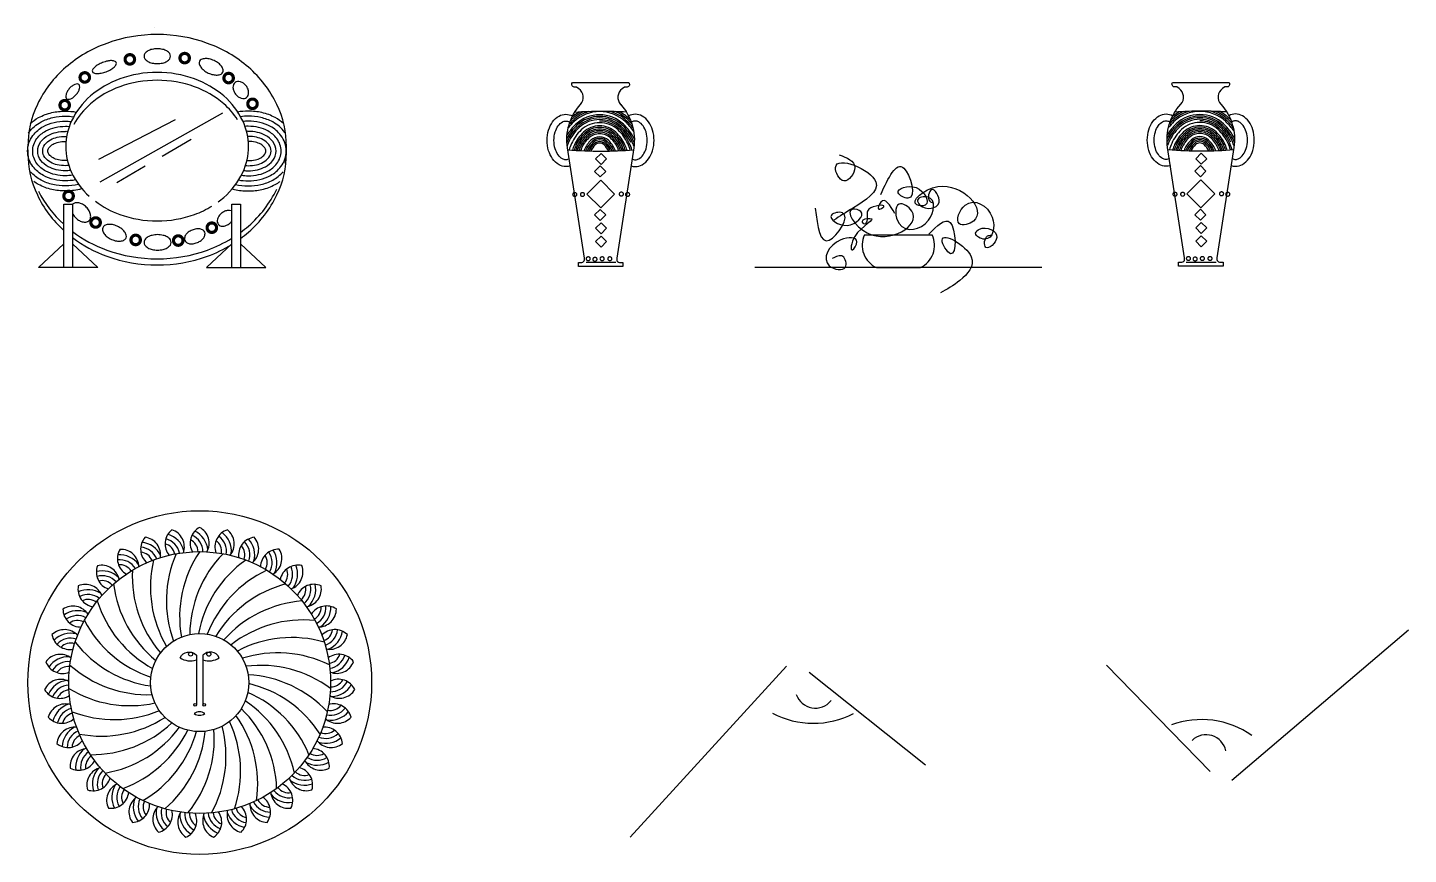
# Model space of a CAD drawing. Extents: x -42728 to 99010, y -18674 to 47645.
# Drawn here: x 57807 to 58900, y 4662 to 5317 of the extents above; entities that cross this region are included whole.
import ezdxf

# ---------------------------------------------------------------- set-up
doc = ezdxf.new("R2010")
doc.units = 0
doc.header["$LTSCALE"] = 100
doc.header["$MEASUREMENT"] = 0
doc.layers.get('0').update_dxf_attribs({"linetype": 'CONTINUOUS'})
doc.layers.get('DEFPOINTS').update_dxf_attribs({"linetype": 'CONTINUOUS'})
for name, color, linetype in [('00-ELE', 2, 'CONTINUOUS'), ('1', 1, 'CONTINUOUS'), ('3', 4, 'CONTINUOUS'), ('FUN', 8, 'CONTINUOUS'), ('填充', 8, 'CONTINUOUS'), ('墙线', 2, 'CONTINUOUS'), ('外框', 7, 'CONTINUOUS'), ('家具粗线', 4, 'CONTINUOUS')]:
    doc.layers.add(name, color=color, linetype=linetype)

# ---------------------------------------------------------------- blocks, each defined once
blk = doc.blocks.new('A$C283345EB')
at = {"layer": '填充', "color": 43}
blk.add_lwpolyline([(100.2, 190), (100.2, 190, 0.103044)], format="xyb", dxfattribs=at)
at = {"layer": '填充'}
for points in [[(203.8, 82.6, 0.042431), (204.9, 95.7, 0.1118), (197.4, 129, 0.103044), (174.9, 158.5, 0.092679), (142.4, 177.5, 0.08648), (102.6, 184.5, 0.08648), (62.7, 177.5, 0.092679), (30.2, 158.5, 0.103044), (7.7, 129, 0.1118), (0.2, 95.7, 0.1118)], [(150.8, 51.9, 0.019675), (155.3, 55.5, 0.103044), (170.3, 75.2, 0.1118), (174.9, 95.7, 0.1118), (170.3, 116.1, 0.103044), (155.3, 135.8, 0.092679), (132.2, 149.3, 0.08648), (102.6, 154.5, 0.08648), (72.9, 149.3, 0.092679), (49.8, 135.8, 0.103044), (34.8, 116.1, 0.1118), (30.2, 95.7, 0.1118), (34.8, 75.2, 0.097311), (48.8, 56.4)], [(77.7, 160.5), (77.7, 160.5, 0.1118)], [(166.3, 117, 0.069113), (155.3, 129.6, 0.092679), (132.2, 143.1, 0.08648), (102.6, 148.2, 0.08648), (72.9, 143.1, 0.092679), (49.8, 129.6, 0.087064), (36.6, 113.2, 0.1118)], [(1.9, 113.9, -0.060814), (8.7, 118.7, -0.069116), (19.1, 122.6, -0.055315), (30, 123.8, -0.041872), (38.3, 123.1, -0.069116)], [(202.7, 113.9, 0.060814), (196, 118.7, 0.069116), (185.5, 122.6, 0.055315), (174.6, 123.8, 0.041872), (166.3, 123.1, 0.069116)], [(37.6, 69.3, -0.045657), (30, 68.6, -0.055315), (20.9, 69.6, -0.069116), (12.5, 72.8, -0.105799), (4.2, 79.9, -0.164487), (0, 92.2, -0.164487), (4.2, 104.5, -0.105799), (12.5, 111.7, -0.069116), (20.9, 114.8, -0.055315), (30, 115.8, -0.024685), (34.2, 115.6, -0.069116)], [(0.5, 106.3, -0.008888), (1, 107, -0.105799), (10.6, 115.2, -0.069116), (20, 118.7, -0.055315), (30, 119.8, -0.03319), (36.1, 119.4, -0.069116)], [(35.5, 73, -0.036243), (30, 72.6, -0.055315), (21.8, 73.5, -0.069116), (14.4, 76.3, -0.105799), (7.4, 82.3, -0.164487), (4, 92.2, -0.164487), (7.4, 102.1, -0.105799), (14.4, 108.1, -0.069116), (21.8, 110.9, -0.055315), (30, 111.8, -0.016696), (32.6, 111.7, -0.069116)], [(167, 69.3, 0.045657), (174.6, 68.6, 0.055315), (183.8, 69.6, 0.069116), (192.2, 72.8, 0.105799), (200.5, 79.9, 0.164487), (204.7, 92.2, 0.164487), (200.5, 104.5, 0.105799), (192.2, 111.7, 0.069116), (183.8, 114.8, 0.055315), (174.6, 115.8, 0.024685), (170.5, 115.6, 0.069116)], [(204.2, 106.3, 0.008888), (203.7, 107, 0.105799), (194.1, 115.2, 0.069116), (184.7, 118.7, 0.055315), (174.6, 119.8, 0.03319), (168.6, 119.4, 0.069116)], [(169.2, 73, 0.036243), (174.6, 72.6, 0.055315), (182.9, 73.5, 0.069116), (190.3, 76.3, 0.105799), (197.3, 82.3, 0.164487), (200.7, 92.2, 0.164487), (197.3, 102.1, 0.105799), (190.3, 108.1, 0.069116), (182.9, 110.9, 0.055315), (174.6, 111.8, 0.016696), (172.1, 111.7, 0.069116)], [(33.7, 76.8, -0.026852), (30, 76.6, -0.055315), (22.6, 77.4, -0.069116), (16.3, 79.8, -0.105799), (10.5, 84.7, -0.164487), (8, 92.2, -0.164487), (10.5, 99.7, -0.105799), (16.3, 104.6, -0.069116), (22.6, 107, -0.055315), (30, 107.8, -0.009557), (31.3, 107.8, -0.069116)], [(32.2, 80.7, -0.01795), (30, 80.6, -0.055315), (23.5, 81.3, -0.069116), (18.2, 83.3, -0.105799), (13.7, 87.2, -0.164487), (12, 92.2, -0.164487), (13.7, 97.3, -0.105799), (18.2, 101.1, -0.069116), (23.5, 103.1, -0.055315), (30, 103.8, -0.003508), (30.5, 103.8, -0.069116)], [(31, 84.6, -0.009803), (30, 84.6, -0.055315), (24.4, 85.2, -0.069116), (20.1, 86.8, -0.105799), (16.9, 89.6, -0.164487), (16, 92.2, -0.164487), (16.9, 94.8, -0.105799), (20.1, 97.6, -0.069116), (24.4, 99.2, -0.054273), (29.9, 99.8, -0.055315)], [(171, 76.8, 0.026852), (174.6, 76.6, 0.055315), (182, 77.4, 0.069116), (188.4, 79.8, 0.105799), (194.1, 84.7, 0.164487), (196.7, 92.2, 0.164487), (194.1, 99.7, 0.105799), (188.4, 104.6, 0.069116), (182, 107, 0.055315), (174.6, 107.8, 0.009557), (173.3, 107.8, 0.069116)], [(172.5, 80.7, 0.01795), (174.6, 80.6, 0.055315), (181.2, 81.3, 0.069116), (186.5, 83.3, 0.105799), (191, 87.2, 0.164487), (192.7, 92.2, 0.164487), (191, 97.3, 0.105799), (186.5, 101.1, 0.069116), (181.2, 103.1, 0.055315), (174.6, 103.8, 0.003508), (174.2, 103.8, 0.069116)], [(173.6, 84.6, 0.009803), (174.6, 84.6, 0.055315), (180.3, 85.2, 0.069116), (184.6, 86.8, 0.105799), (187.8, 89.6, 0.164487), (188.7, 92.2, 0.164487), (187.8, 94.8, 0.105799), (184.6, 97.6, 0.069116), (180.3, 99.2, 0.054273), (174.7, 99.8, 0.055315)], [(0.2, 93.2, 0.007849), (0.2, 90.8, 0.1118), (7.7, 57.4, 0.097311), (28.6, 29.3)], [(168.6, 22.9, 0.019675), (174.9, 28, 0.103044), (197.4, 57.4, 0.1118), (204.9, 90.8, 0.007849), (204.9, 93.2, 0.103044)], [(40, 65.7, -0.055093), (30, 64.6, -0.055315), (20, 65.7, -0.069116), (10.6, 69.2, -0.088111), (2.3, 75.8, -0.164487)], [(42.7, 62.2, -0.011323), (41, 61.8, -0.055315), (30, 60.6, -0.055315), (19.1, 61.8, -0.069116), (8.7, 65.7, -0.033724), (4.8, 68.2, -0.164487)], [(161.9, 62.2, 0.011323), (163.7, 61.8, 0.055315), (174.6, 60.6, 0.055315), (185.5, 61.8, 0.069116), (196, 65.7, 0.033724), (199.9, 68.2, 0.164487)], [(164.6, 65.7, 0.055093), (174.6, 64.6, 0.055315), (184.7, 65.7, 0.069116), (194.1, 69.2, 0.088111), (202.3, 75.8, 0.164487)], [(8.6, 60.5, 0.091701), (28.6, 34.2, 0.092679)], [(168.6, 27.8, 0.019675), (174.9, 32.8, 0.102192), (197.2, 62, 0.1118)], [(35.6, 42.5, 0.006883), (35.8, 42.2, 0.065546), (38.1, 39.3, 0.065546), (41, 37.1, 0.078258), (43.9, 36, 0.107176), (46.9, 36.1, 0.143349), (48.8, 37.2, 0.143349), (49.8, 39.1, 0.107176), (49.8, 42, 0.078258), (48.6, 44.9, 0.065546), (46.4, 47.8, 0.065546), (43.4, 50, 0.078258), (40.5, 51.1, 0.107176), (37.6, 51.1, 0.143349), (35.6, 50), (35.6, 0)], [(53.7, 52.4, 0.075459), (72.9, 42, 0.08648), (102.6, 36.8, 0.08648), (132.2, 42, 0.05221), (145.9, 48.6, 0.05221)], [(161.6, 44.7, 0.039774), (161.1, 44.9, 0.107042), (158.7, 45.2, 0.080745), (156.1, 44.5, 0.068636), (153.5, 42.9, 0.068636), (151.5, 40.7, 0.080745), (150.3, 38.3, 0.107042), (150.2, 35.9, 0.137827), (151, 34.1, 0.137827), (152.5, 33, 0.107042), (155, 32.7, 0.080745), (157.5, 33.4, 0.068636), (160.1, 35, 0.04795), (161.6, 36.5)], [(35.6, 28.4, 0.075459), (62.7, 13.8, 0.08648), (102.6, 6.8, 0.08648), (142.4, 13.8, 0.05221), (161.6, 23.1, 0.103044)], [(35.6, 23.6, 0.075459), (62.7, 8.9, 0.08648), (102.6, 2, 0.08648), (142.4, 8.9, 0.05221), (161.6, 18.2, 0.103044)]]:
    blk.add_lwpolyline(points, format="xyb", dxfattribs=at)
at = {"layer": '填充', "const_width": 2.5}
for points in [[(77.2, 164.8, 1), (84.7, 164.8, 1)], [(120.6, 165.8, 1), (128.1, 165.8, 1)], [(41.5, 150.5, 1), (49, 150.5, 1)], [(155.4, 150, 1), (162.9, 150, 1)], [(25.6, 128.5, 1), (33.1, 128.5, 1)], [(174.3, 129.6, 1), (181.8, 129.6, 1)], [(28.7, 56.6, 1), (36.2, 56.6, 1)], [(50.1, 35.6, 1), (57.6, 35.6, 1)], [(142.1, 31.5, 1), (149.6, 31.5, 1)], [(81.8, 21.8, 1), (89.3, 21.8, 1)], [(115.5, 21.3, 1), (123, 21.3, 1)]]:
    blk.add_lwpolyline(points, format="xyb", close=True, dxfattribs=at)
at = {"layer": '填充'}
for points in [[(92.2, 167.3, 0.16036), (92.9, 165.3, 0.106283), (95.3, 163.2, 0.070848), (98.5, 161.9, 0.05714), (102.7, 161.5, 0.05714), (106.9, 161.9, 0.070848), (110.1, 163.2, 0.106283), (112.5, 165.3, 0.16036), (113.1, 167.3, 0.16036), (112.5, 169.4, 0.106283), (110.1, 171.5, 0.070848), (106.9, 172.7, 0.05714), (102.7, 173.2, 0.05714), (98.5, 172.7, 0.070848), (95.3, 171.5, 0.106283), (92.9, 169.4, 0.16036)], [(136.1, 163.3, 0.16685), (135.9, 161.3, 0.105478), (137.2, 158.5, 0.068137), (139.5, 156.2, 0.054304), (143, 154, 0.054304), (146.9, 152.7, 0.068137), (150.2, 152.4, 0.105478), (153.2, 153.2, 0.16685), (154.5, 154.6, 0.16685), (154.7, 156.5, 0.105478), (153.5, 159.3, 0.068137), (151.2, 161.7, 0.054304), (147.6, 163.8, 0.054304), (143.7, 165.2, 0.068137), (140.5, 165.4, 0.105478), (137.5, 164.7, 0.16685)], [(70.2, 162.2, 0.208151), (69.3, 163.2, 0.095715), (66.5, 163.8, 0.052485), (63.4, 163.5, 0.039638), (59.4, 162.3, 0.039638), (55.7, 160.5, 0.052485), (53.1, 158.7, 0.095715), (51.4, 156.4, 0.208151), (51.3, 155.1, 0.208151), (52.3, 154.1, 0.095715), (55.1, 153.6, 0.052485), (58.2, 153.9, 0.039638), (62.2, 155, 0.039638), (65.9, 156.8, 0.052485), (68.4, 158.6, 0.095715), (70.2, 160.9, 0.208151)], [(40.6, 144.9, 0.179177), (39.4, 145.3, 0.10334), (37.3, 144.9, 0.063178), (35.2, 143.7, 0.049375), (33, 141.6, 0.049375), (31.3, 139.1, 0.063178), (30.4, 136.9, 0.10334), (30.3, 134.8, 0.179177), (30.9, 133.6, 0.179177), (32.1, 133.2, 0.10334), (34.2, 133.6, 0.063178), (36.3, 134.8, 0.049375), (38.5, 136.9, 0.049375), (40.2, 139.4, 0.063178), (41.1, 141.6, 0.10334), (41.2, 143.8, 0.179177)], [(164.2, 146.4, 0.132422), (163, 144.8, 0.106686), (162.6, 142.4, 0.083209), (163.2, 139.9, 0.071864), (164.6, 137.3, 0.071864), (166.8, 135.2, 0.083209), (169.1, 134.1, 0.106686), (171.6, 133.9, 0.132422), (173.4, 134.7, 0.132422), (174.6, 136.3, 0.106686), (175, 138.7, 0.083209), (174.5, 141.2, 0.071864), (173, 143.8, 0.071864), (170.9, 145.9, 0.083209), (168.5, 147, 0.106686), (166.1, 147.2, 0.132422)], [(59.5, 31.5, 0.158928), (59.3, 29.5, 0.106428), (60.6, 26.7, 0.071455), (62.9, 24.3, 0.057791), (66.4, 22.2, 0.057791), (70.3, 21, 0.071455), (73.6, 20.9, 0.106428), (76.5, 21.8, 0.158928), (77.9, 23.4, 0.158928), (78.1, 25.5, 0.106428), (76.8, 28.3, 0.071455), (74.5, 30.6, 0.057791), (71, 32.7, 0.057791), (67.1, 33.9, 0.071455), (63.8, 34, 0.106428), (60.9, 33.1, 0.158928)], [(92.2, 19.8, 0.157684), (92.9, 17.7, 0.106544), (95.3, 15.5, 0.071985), (98.6, 14.2, 0.058364), (102.9, 13.7, 0.058364), (107.2, 14.2, 0.071985), (110.5, 15.5, 0.106544), (113, 17.7, 0.157684), (113.7, 19.8, 0.157684), (113, 21.9, 0.106544), (110.5, 24.2, 0.071985), (107.2, 25.4, 0.058364), (102.9, 26, 0.058364), (98.6, 25.4, 0.071985), (95.3, 24.2, 0.106544), (92.9, 21.9, 0.157684)], [(124.4, 21.3, 0.147283), (125.7, 19.8, 0.107138), (128.2, 18.8, 0.076508), (131, 18.8, 0.063462), (134.4, 19.7, 0.063462), (137.4, 21.4, 0.076508), (139.4, 23.5, 0.107138), (140.4, 26, 0.147283), (140.2, 28, 0.147283), (139, 29.5, 0.107138), (136.4, 30.5, 0.076508), (133.6, 30.5, 0.063462), (130.2, 29.6, 0.063462), (127.2, 27.9, 0.076508), (125.2, 25.8, 0.107138), (124.2, 23.3, 0.147283)]]:
    blk.add_lwpolyline(points, format="xyb", close=True, dxfattribs=at)
for points in [[(57.5, 67.8), (154.5, 122.4)], [(56.4, 85.7), (117.2, 117.3)], [(106.5, 88.2), (129.5, 101.5)], [(70.7, 67.3), (93.2, 80.6)], [(28.6, 0), (28.6, 50), (35.6, 50)], [(161.6, 0), (161.6, 50), (168.6, 50), (168.6, 0)], [(35.6, 18.6), (55.6, 0), (8.6, 0), (28.6, 18.6)], [(161.6, 18.6), (141.6, 0), (188.6, 0), (168.6, 18.6)]]:
    blk.add_lwpolyline(points, dxfattribs=at)
blk = doc.blocks.new('A$C3ACB7F23')
at = {"layer": 'FUN'}
blk.add_lwpolyline([(53, 256.8, 0.450467), (50.3, 281.6), (46.7, 284.1), (44.2, 284.1, -0.673563), (40, 291.3), (129.4, 291.3, -0.673563), (125.2, 284.1), (122.7, 284.1), (119.1, 281.6, 0.450467), (116.4, 256.8), (116.5, 256.7, -0.226444), (137.2, 188.1), (110.3, 13.4), (110.3, 10.9, 0.414214), (114.5, 6.7), (119.9, 6.7), (119.9, 0), (49.5, 0), (49.5, 6.7), (54.9, 6.7, 0.414214), (59.1, 10.9), (59.1, 13.4), (32.2, 188.1, -0.226444), (52.9, 256.7)], format="xyb", close=True, dxfattribs=at)
for points in [[(36.6, 159.6, -0.081602), (29.7, 158.4, -0.131826), (18.9, 161.3, -0.106633), (8.7, 170.6, -0.083483), (2.4, 183.5, -0.072233), (0, 199.9, -0.072233), (2.4, 216.3, -0.083483), (8.7, 229.2, -0.106633), (18.9, 238.4, -0.131826), (29.7, 241.3, -0.129235), (40.3, 238.5)], [(137.1, 214.1, 0.059086), (124.2, 229.2, 0.189782), (83.2, 245.4, 0.189782), (42.2, 229.2, 0.038601), (33.4, 219.7)], [(65.8, 245.4, 0.11776), (40.5, 231.1, 0.02281), (35, 225.4, 0.059111)], [(57.5, 245.1, 0.08645), (38.8, 232.9, 0.007098), (37, 231.1, 0.059111)], [(51.1, 244.8, 0.052507), (39.4, 236.8, 0.100932)], [(125.7, 244.6, 0.015189), (86.5, 245.7, 0.016618), (43.6, 244.3, 0.031513)], [(135.9, 220.1, 0.042705), (125.9, 231.1, 0.120562), (100, 245.6, 0.189782)], [(134.2, 226.1, 0.026412), (127.6, 232.9, 0.089234), (108.2, 245.4, 0.189782)], [(132, 232.1, 0.010094), (129.3, 234.7, 0.066881), (114.6, 245.1, 0.189782)], [(132.8, 159.6, 0.081602), (139.7, 158.4, 0.131826), (150.5, 161.3, 0.106633), (160.7, 170.6, 0.083483), (167, 183.5, 0.072233), (169.4, 199.9, 0.072233), (167, 216.3, 0.083483), (160.7, 229.2, 0.106633), (150.5, 238.4, 0.131826), (139.7, 241.3, 0.129235), (129.1, 238.5)], [(34.9, 170.6, -0.126924), (29.7, 169.2, -0.131826), (24.3, 170.7, -0.106633), (17.5, 176.9, -0.083483), (12.8, 186.5, -0.072233), (10.8, 199.9, -0.072233), (12.8, 213.2, -0.083483), (17.5, 222.9, -0.106633), (24.3, 229.1, -0.131826), (29.7, 230.5, -0.131826), (35.1, 229.1, -0.012325), (36, 228.5)], [(138, 196.3, 0.006345), (137, 198.7, 0.100932), (119.1, 223.8, 0.189782), (83.2, 237.9, 0.189782), (47.3, 223.8, 0.087466), (31.3, 202.5)], [(137.5, 190.6, 0.018468), (134.7, 197.7, 0.100932), (117.4, 221.9, 0.189782), (83.2, 235.4, 0.189782), (49, 221.9, 0.100932), (31.8, 197.7, 0.00262), (31.3, 196.7)], [(138.1, 202.2, 0.092552), (120.8, 225.6, 0.189782), (83.2, 240.4, 0.189782), (45.6, 225.6, 0.070819), (31.6, 208.2)], [(132.4, 196.7, 0.100932), (115.7, 220.1, 0.189782), (83.2, 232.9, 0.189782), (50.7, 220.1, 0.100932), (34, 196.7, 0.01477), (31.8, 191.2)], [(131.7, 184.4, 0.028683), (127.8, 194.7, 0.100932), (112.3, 216.5, 0.189782), (83.2, 227.9, 0.189782), (54.1, 216.5, 0.100932), (38.6, 194.7, 0.027385), (34.9, 184.9)], [(126.6, 184.1, 0.02536), (123.3, 192.7, 0.100932), (108.9, 212.8, 0.189782), (83.2, 222.9, 0.189782), (57.5, 212.8, 0.100932), (43.2, 192.7, 0.02413), (40, 184.5)], [(124, 183.9, 0.023508), (121, 191.7, 0.100932), (107.2, 211, 0.189782), (83.2, 220.4, 0.189782), (59.2, 211, 0.100932), (45.5, 191.7, 0.022315), (42.6, 184.3)], [(134.3, 184.6, 0.030175), (130.1, 195.7, 0.100932), (114, 218.3, 0.189782), (83.2, 230.4, 0.189782)], [(134.5, 170.6, 0.126924), (139.7, 169.2, 0.131826), (145.1, 170.7, 0.106633), (151.9, 176.9, 0.083483), (156.6, 186.5, 0.072233), (158.6, 199.9, 0.072233), (156.6, 213.2, 0.083483), (151.9, 222.9, 0.106633), (145.1, 229.1, 0.131826), (139.7, 230.5, 0.131826), (134.3, 229.1, 0.012325), (133.4, 228.5)], [(121.4, 183.7, 0.021514), (118.7, 190.6, 0.100932), (105.5, 209.1, 0.189782), (83.2, 217.9, 0.189782), (60.9, 209.1, 0.100932), (47.7, 190.6, 0.020361), (45.2, 184.1)], [(118.8, 183.6, 0.019364), (116.4, 189.6, 0.100932), (103.8, 207.3, 0.189782), (83.2, 215.4, 0.189782), (62.6, 207.3, 0.100932), (50, 189.6, 0.018253), (47.7, 184)], [(116.2, 183.5, 0.017041), (114.2, 188.6, 0.100932), (102.1, 205.5, 0.189782), (83.2, 212.9, 0.189782), (64.3, 205.5, 0.100932), (52.3, 188.6, 0.015976), (50.3, 183.8)], [(113.6, 183.4, 0.014529), (111.9, 187.6, 0.100932), (100.4, 203.7, 0.189782), (83.2, 210.4, 0.189782), (66, 203.7, 0.100932), (54.6, 187.6, 0.013512), (53, 183.7)], [(108.3, 183.2, 0.008846), (107.3, 185.6, 0.100932), (97, 200, 0.189782), (83.2, 205.4, 0.189782), (69.4, 200, 0.100932), (59.1, 185.6, 0.00794), (58.2, 183.4)], [(105.7, 183.1, 0.005625), (105, 184.6, 0.100932), (95.3, 198.2, 0.189782), (83.2, 203, 0.189782), (71.1, 198.2, 0.100932), (61.4, 184.6, 0.004782), (60.9, 183.3)], [(103, 183, 0.002108), (102.8, 183.5, 0.100932), (93.6, 196.4, 0.189782), (83.2, 200.5, 0.189782), (72.8, 196.4, 0.100932), (63.7, 183.5, 0.001333), (63.6, 183.2)], [(100.3, 182.9, 0.097776), (91.9, 194.5, 0.189782), (83.2, 198, 0.189782), (74.5, 194.5, 0.096507), (66.3, 183.1)], [(32.7, 185, 0.020841), (86.5, 182.8, 0.019449), (136.7, 184.8, 0.031513)], [(97.5, 182.9, 0.089737), (90.2, 192.7, 0.189782), (83.2, 195.5, 0.189782), (76.2, 192.7, 0.088578), (69, 183)], [(82.1, 153.7), (82.1, 153.7, 0.059111)]]:
    blk.add_lwpolyline(points, format="xyb", dxfattribs=at)
for points in [[(94.2, 170.4), (85.4, 179.2), (76.6, 170.4), (85.4, 161.6)], [(92.8, 150.7), (84, 159.5), (75.2, 150.7), (84, 141.9)], [(106.9, 114.9), (84.9, 137), (62.8, 114.9), (84.9, 92.9)], [(92.8, 81.8), (84, 90.6), (75.2, 81.8), (84, 72.9)], [(94.2, 60.7), (85.4, 69.5), (76.6, 60.7), (85.4, 51.8)], [(94.2, 39.6), (85.4, 48.4), (76.6, 39.6), (85.4, 30.7)]]:
    blk.add_lwpolyline(points, close=True, dxfattribs=at)
at = {"layer": 'FUN', "const_width": 2.08}
for points in [[(40.7, 114.2, 1), (46.9, 114.2, 1)], [(52.9, 114.2, 1), (59.1, 114.2, 1)], [(114.4, 114.9, 1), (120.7, 114.9, 1)], [(124.3, 114.2, 1), (130.6, 114.2, 1)], [(62, 12.4, 1), (68.2, 12.4, 1)], [(72.6, 11.6, 1), (78.9, 11.6, 1)], [(84, 12.4, 1), (90.3, 12.4, 1)], [(96.2, 12.4, 1), (102.4, 12.4, 1)]]:
    blk.add_lwpolyline(points, format="xyb", close=True, dxfattribs=at)
at = {"layer": 'FUN'}
blk.add_lwpolyline([(61.7, 6.8), (108.9, 6.8)], dxfattribs=at)
blk = doc.blocks.new('A$C51252717')
at = {"layer": '00-ELE', "color": 0}
blk.add_line((391.8, 20), (164.5, 20), dxfattribs=at)
at = {"layer": '1'}
for points in [[(231.3, 109.4), (243.6, 99.3), (235, 88.6), (228.3, 99.3), (260.3, 87.9), (242.5, 67.4), (227, 57.5)], [(264.1, 77.9), (282.4, 98.8), (285.7, 74.9), (278, 79.2), (292.2, 83.3), (299.4, 69.5), (292.7, 69.7), (309.3, 84.1), (337.6, 56.8), (326.4, 54.7), (331.1, 69.5), (352.5, 59.8), (346.5, 42.5), (339.3, 47.2), (342.3, 50.5), (356, 43.8), (347.3, 36), (348.8, 45.1), (351.8, 45.6)], [(212.3, 67.1), (223.4, 41.7), (233.8, 63.4), (225.1, 61.6), (237.5, 53.4), (248.4, 64.4), (242, 66.2), (253.5, 47.4), (288.7, 64.8), (278.7, 70.3), (278.7, 54.8), (302, 57.5), (301.6, 75.8), (293.3, 73.5), (295.2, 69.4), (310.3, 71.7), (304.3, 81.7), (302.9, 72.6), (305.7, 71.2)], [(275.4, 62.9), (264.1, 71.7), (262.6, 66.3), (266.5, 68.2), (254.8, 66.3), (253.3, 58), (251.4, 54.4), (249.6, 56.7), (255.6, 58.9), (243.6, 44.7), (241.7, 34), (245.3, 40.4), (232.6, 41.9), (223.4, 21.4), (236.2, 20.4), (234.1, 28.8), (225.8, 27.1)], [(302.2, 46.4), (319, 55.8), (319.4, 31), (312.7, 41.8), (335.8, 28.6), (326.9, 9.9), (311.4, 0)]]:
    blk.add_spline(points, degree=3, dxfattribs=at)
at = {"layer": '3'}
for p, q in [((251.4, 45.9), (304.8, 45.9)), ((260.8, 20), (295.5, 20))]:
    blk.add_line(p, q, dxfattribs=at)
for centre, start, end in [((268.9, 37.6), 154.7603, 245.109), ((287.3, 37.6), 294.891, 25.2397)]:
    blk.add_arc(centre, 19.4, start, end, dxfattribs=at)
at = {"layer": '外框', "ltscale": 50, "xscale": 0.5, "yscale": 0.5, "zscale": 0.5}
for p in [(0, 20.8), (475.2, 21)]:
    blk.add_blockref('A$C3ACB7F23', p, dxfattribs=at)
blk = doc.blocks.new('A$C51753CF9')
at = {"layer": '00-ELE'}
for p, q in [((7.689, 17.99), (7.689, 17.99)), ((9.072, 18.371), (9.072, 18.371)), ((10.5, 18.5), (10.5, 18.5)), ((11.928, 18.371), (11.928, 18.371)), ((13.311, 17.99), (13.311, 17.99)), ((6.397, 17.368), (6.397, 17.368)), ((14.603, 17.368), (14.603, 17.368)), ((5.236, 16.525), (5.236, 16.525)), ((15.764, 16.525), (15.764, 16.525)), ((4.245, 15.488), (4.245, 15.488)), ((16.755, 15.488), (16.755, 15.488)), ((3.455, 14.291), (3.455, 14.291)), ((17.545, 14.291), (17.545, 14.291)), ((2.892, 12.972), (2.892, 12.972)), ((18.108, 12.972), (18.108, 12.972)), ((2.572, 11.574), (2.572, 11.574)), ((18.428, 11.574), (18.428, 11.574)), ((2.508, 10.141), (2.508, 10.141)), ((18.492, 10.141), (18.492, 10.141)), ((2.701, 8.72), (2.701, 8.72)), ((18.299, 8.72), (18.299, 8.72)), ((3.144, 7.356), (3.144, 7.356)), ((17.856, 7.356), (17.856, 7.356)), ((3.823, 6.093), (3.823, 6.093)), ((17.177, 6.093), (17.177, 6.093)), ((4.718, 4.971), (4.718, 4.971)), ((16.282, 4.971), (16.282, 4.971)), ((5.798, 4.028), (5.798, 4.028)), ((15.202, 4.028), (15.202, 4.028)), ((7.029, 3.292), (7.029, 3.292)), ((8.372, 2.788), (8.372, 2.788)), ((9.783, 2.532), (9.783, 2.532)), ((9.783, 2.532), (9.783, 2.532)), ((11.217, 2.532), (11.217, 2.532)), ((11.217, 2.532), (11.217, 2.532)), ((12.628, 2.788), (12.628, 2.788)), ((12.628, 2.788), (12.628, 2.788)), ((13.971, 3.292), (13.971, 3.292)), ((13.971, 3.292), (13.971, 3.292))]:
    blk.add_line(p, q, dxfattribs=at)
at = {"layer": '墙线', "color": 8}
for points in [[(9.302, 12.018, -0.544381), (10.3, 12.167), (10.3, 9.141)], [(11.698, 12.018, 0.53425), (10.7, 12.167), (10.7, 9.141)]]:
    blk.add_lwpolyline(points, format="xyb", dxfattribs=at)
for centre, radius in [((10.5, 10.5), 10.5), ((10.5, 10.5), 8), ((10.5, 10.5), 3), ((9.944, 12.239), 0.124), ((11.057, 12.234), 0.124), ((10.221, 9.141), 0.0788), ((10.779, 9.141), 0.0788)]:
    blk.add_circle(centre, radius, dxfattribs=at)
for centre, radius, start, end in [((9.484, 18.974), 1.096, 128.37605, 219.95329), ((8.165, 18.19), 1.424, 15.0765, 74.03481), ((8.468, 18.79), 1.096, 340.61813, 72.19538), ((11.014, 19.019), 1.096, 118.09034, 209.66758), ((9.576, 18.483), 1.124, 0.73691, 65.41795), ((9.576, 18.483), 1.424, 4.79079, 63.74909), ((9.981, 19.019), 1.096, 330.33242, 61.90966), ((12.527, 18.79), 1.096, 107.80462, 199.38187), ((11.016, 18.52), 1.124, 350.45119, 55.13223), ((11.016, 18.52), 1.424, 354.50508, 53.46338), ((11.511, 18.975), 1.096, 320.04671, 51.62395), ((6.572, 18.077), 1.096, 148.94748, 240.52472), ((5.685, 17.547), 1.096, 1.18956, 92.7668), ((7.988, 18.656), 1.096, 138.66177, 230.23901), ((6.83, 17.649), 1.124, 21.30833, 85.98938), ((6.83, 17.649), 1.424, 25.36222, 84.32052), ((7.021, 18.294), 1.096, 350.90385, 82.48109), ((8.165, 18.19), 0.824, 11.4213, 74.33274), ((8.165, 18.19), 1.124, 11.02262, 75.70366), ((9.576, 18.483), 0.824, 1.13559, 64.04703), ((11.016, 18.52), 0.824, 350.84988, 53.76131), ((13.974, 18.295), 1.096, 97.51891, 189.09615), ((12.44, 18.299), 0.824, 340.56416, 43.4756), ((12.44, 18.299), 1.124, 340.16548, 44.84652), ((12.44, 18.299), 1.424, 344.21936, 43.17766), ((13.008, 18.658), 1.096, 309.76099, 41.33823), ((15.31, 17.55), 1.096, 87.2332, 178.81044), ((14.424, 18.079), 1.096, 299.47528, 31.05252), ((13.801, 17.827), 1.424, 333.93365, 32.89195), ((5.612, 16.879), 1.124, 31.59405, 96.27509), ((5.612, 16.879), 1.424, 35.64793, 94.60623), ((6.83, 17.649), 0.824, 21.70702, 84.61846), ((14.636, 16.325), 7.144, 166.52036, 210.3808), ((15.61, 15.493), 7.144, 156.23464, 200.09509), ((16.419, 14.5), 7.144, 145.94893, 189.80937), ((17.038, 13.379), 7.144, 135.66321, 179.52366), ((17.447, 12.165), 7.144, 125.3775, 169.23794), ((13.801, 17.827), 0.824, 330.27845, 33.18989), ((13.801, 17.827), 1.124, 329.87976, 34.5608), ((5.282, 17.254), 1.096, 159.2332, 250.81044), ((4.552, 15.904), 1.424, 45.93365, 104.89195), ((4.552, 15.904), 1.124, 41.87976, 106.5608), ((4.504, 16.574), 1.096, 11.47528, 103.05252), ((5.612, 16.879), 0.824, 31.99273, 94.90417), ((13.529, 16.97), 7.144, 176.80607, 220.66651), ((17.633, 10.898), 7.144, 115.09179, 158.95223), ((16.492, 16.578), 1.096, 76.94748, 168.52472), ((15.056, 17.12), 0.824, 319.99273, 22.90417), ((15.056, 17.12), 1.124, 319.59405, 24.27509), ((15.714, 17.257), 1.096, 289.18956, 20.7668), ((15.056, 17.12), 1.424, 323.64793, 22.60623), ((4.16, 16.213), 1.096, 169.51891, 261.09615), ((3.682, 14.755), 1.424, 56.21936, 115.17766), ((3.516, 15.406), 1.096, 21.76099, 113.33823), ((4.552, 15.904), 0.824, 42.27845, 105.18989), ((12.326, 17.407), 7.144, 187.09179, 230.95223), ((17.589, 9.618), 7.144, 104.80607, 148.66651), ((17.481, 15.41), 1.096, 66.66177, 158.23901), ((16.165, 16.2), 0.824, 309.70702, 12.61846), ((16.165, 16.2), 1.124, 309.30833, 13.98938), ((16.837, 16.217), 1.096, 278.90385, 10.48109), ((16.165, 16.2), 1.424, 313.36222, 12.32052), ((3.682, 14.755), 1.124, 52.16548, 116.84652), ((3.682, 14.755), 0.824, 52.56416, 115.4756), ((11.063, 17.622), 7.144, 197.3775, 241.23794), ((17.318, 8.366), 7.144, 94.52036, 138.3808), ((2.752, 14.08), 1.096, 32.04671, 123.62395), ((3.242, 14.989), 1.096, 179.80462, 271.38187), ((3.032, 13.469), 1.424, 66.50508, 125.46338), ((3.032, 13.469), 1.124, 62.45119, 127.13223), ((18.245, 14.085), 1.096, 56.37605, 147.95329), ((17.092, 15.097), 0.824, 299.4213, 2.33274), ((17.092, 15.097), 1.124, 299.02262, 3.70366), ((17.756, 14.994), 1.096, 268.61813, 0.19538), ((17.092, 15.097), 1.424, 303.0765, 2.03481), ((2.237, 12.639), 1.096, 42.33242, 133.90966), ((2.622, 12.088), 1.424, 76.79079, 135.74909), ((3.032, 13.469), 0.824, 62.84988, 125.76131), ((9.782, 17.608), 7.144, 207.66321, 251.52366), ((16.827, 7.183), 7.144, 84.23464, 128.09509), ((18.761, 12.644), 1.096, 46.09034, 137.66758), ((17.807, 13.846), 0.824, 289.13559, 352.04703), ((17.807, 13.846), 1.124, 288.73691, 353.41795), ((17.807, 13.846), 1.424, 292.79079, 351.74909), ((2.557, 13.621), 1.096, 190.09034, 281.66758), ((2.622, 12.088), 1.124, 72.73691, 137.41795), ((2.622, 12.088), 0.824, 73.13559, 136.04703), ((8.525, 17.365), 7.144, 217.94893, 261.80937), ((16.133, 6.107), 7.144, 73.94893, 117.80937), ((18.442, 13.626), 1.096, 258.33242, 349.90966), ((1.988, 11.129), 1.096, 52.61813, 144.19538), ((2.465, 10.656), 1.424, 87.0765, 146.03481), ((9.934, 12.953), 1.128, 235.96708, 288.93732), ((11.066, 12.953), 1.128, 251.06268, 304.03292), ((15.258, 5.172), 7.144, 63.66321, 107.52366), ((19.011, 11.134), 1.096, 35.80462, 127.38187), ((18.287, 12.487), 0.824, 278.84988, 341.76131), ((18.287, 12.487), 1.124, 278.45119, 343.13223), ((18.287, 12.487), 1.424, 282.50508, 341.46338), ((2.127, 12.153), 1.096, 200.37605, 291.95329), ((2.465, 10.656), 1.124, 83.02262, 147.70366), ((2.465, 10.656), 0.824, 83.4213, 146.33274), ((7.331, 16.902), 7.144, 228.23464, 272.09509), ((14.23, 4.408), 7.144, 53.3775, 97.23794), ((13.083, 3.839), 7.144, 43.09179, 86.95223), ((18.872, 12.158), 1.096, 248.04671, 339.62395), ((2.013, 9.599), 1.096, 62.90385, 154.48109), ((2.566, 9.219), 1.424, 97.36222, 156.32052), ((2.566, 9.219), 1.124, 93.30833, 157.98938), ((6.238, 16.233), 7.144, 238.52036, 282.3808), ((11.852, 3.485), 7.144, 32.80607, 76.66651), ((18.516, 11.065), 1.124, 268.16548, 332.84652), ((18.988, 9.605), 1.096, 25.51891, 117.09615), ((18.516, 11.065), 0.824, 268.56416, 331.4756), ((18.516, 11.065), 1.424, 272.21936, 331.17766), ((1.966, 10.631), 1.096, 210.66177, 302.23901), ((2.566, 9.219), 0.824, 93.70702, 156.61846), ((9.301, 3.458), 7.144, 12.23464, 56.09509), ((10.578, 3.357), 7.144, 22.52036, 66.3808), ((19.034, 10.636), 1.096, 237.76099, 329.33823), ((2.31, 8.098), 1.096, 73.18956, 164.7668), ((2.923, 7.823), 1.424, 107.64793, 166.60623), ((2.923, 7.823), 1.124, 103.59405, 168.27509), ((2.923, 7.823), 0.824, 103.99273, 166.90417), ((5.283, 15.38), 7.144, 248.80607, 292.66651), ((10.485, 8.174), 0.54, 53.13578, 126.86422), ((10.485, 9.038), 0.54, 233.13578, 306.86422), ((6.903, 4.328), 7.144, 351.66321, 35.52366), ((8.063, 3.785), 7.144, 1.94893, 45.80937), ((18.489, 9.625), 1.124, 257.87976, 322.5608), ((18.489, 9.625), 1.424, 261.93365, 320.89195), ((18.489, 9.625), 0.824, 258.27845, 321.18989), ((18.691, 8.103), 1.096, 15.2332, 106.81044), ((2.08, 9.105), 1.096, 220.94748, 312.52472), ((2.87, 6.675), 1.096, 83.47528, 175.05252), ((3.523, 6.513), 1.424, 117.93365, 176.89195), ((4.496, 14.37), 7.144, 259.09179, 302.95223), ((3.901, 13.236), 7.144, 269.3775, 313.23794), ((3.519, 12.014), 7.144, 279.66321, 323.52366), ((4.246, 7.047), 7.144, 320.80607, 4.66651), ((4.964, 5.986), 7.144, 331.09179, 14.95223), ((5.859, 5.07), 7.144, 341.3775, 25.23794), ((18.132, 6.679), 1.096, 4.94748, 96.52472), ((18.921, 9.11), 1.096, 227.47528, 319.05252), ((2.465, 7.624), 1.096, 231.2332, 322.81044), ((3.523, 6.513), 1.124, 113.87976, 178.5608), ((3.523, 6.513), 0.824, 114.27845, 177.18989), ((3.36, 10.743), 7.144, 289.94893, 333.80937), ((3.432, 9.464), 7.144, 300.23464, 344.09509), ((3.73, 8.219), 7.144, 310.52036, 354.3808), ((18.538, 7.629), 1.096, 217.18956, 308.7668), ((18.204, 8.212), 1.424, 251.64793, 310.60623), ((18.204, 8.212), 1.124, 247.59405, 312.27509), ((18.204, 8.212), 0.824, 247.99273, 310.90417), ((3.676, 5.374), 1.096, 93.76099, 185.33823), ((4.347, 5.331), 1.424, 128.21936, 187.17766), ((4.347, 5.331), 1.124, 124.16548, 188.84652), ((4.347, 5.331), 0.824, 124.56416, 187.4756), ((17.672, 6.873), 1.124, 237.30833, 301.98938), ((17.672, 6.873), 0.824, 237.70702, 300.61846), ((17.327, 5.378), 1.096, 354.66177, 86.23901), ((3.107, 6.236), 1.096, 241.51891, 333.09615), ((4.701, 4.238), 1.096, 104.04671, 195.62395), ((5.369, 4.315), 1.424, 138.50508, 197.46338), ((5.369, 4.315), 1.124, 134.45119, 199.13223), ((16.303, 4.241), 1.096, 344.37605, 75.95329), ((17.896, 6.24), 1.096, 206.90385, 298.48109), ((17.672, 6.873), 1.424, 241.36222, 300.32052), ((3.987, 4.984), 1.096, 251.80462, 343.38187), ((5.369, 4.315), 0.824, 134.84988, 197.76131), ((5.912, 3.303), 1.096, 114.33242, 205.90966), ((6.555, 3.498), 1.424, 148.79079, 207.74909), ((15.092, 3.306), 1.096, 334.09034, 65.66758), ((17.016, 4.988), 1.096, 196.61813, 288.19538), ((16.909, 5.651), 1.424, 231.0765, 290.03481), ((16.909, 5.651), 1.124, 227.02262, 291.70366), ((16.909, 5.651), 0.824, 227.4213, 290.33274), ((5.077, 3.91), 1.096, 262.09034, 353.66758), ((6.555, 3.498), 1.124, 144.73691, 209.41795), ((6.555, 3.498), 0.824, 145.13559, 208.04703), ((7.271, 2.599), 1.096, 124.61813, 216.19538), ((7.869, 2.907), 1.424, 159.0765, 218.03481), ((7.869, 2.907), 1.124, 155.02262, 219.70366), ((13.733, 2.602), 1.096, 323.80462, 55.38187), ((15.927, 3.913), 1.096, 186.33242, 277.90966), ((15.94, 4.585), 1.424, 220.79079, 279.74909), ((15.94, 4.585), 1.124, 216.73691, 281.41795), ((15.94, 4.585), 0.824, 217.13559, 280.04703), ((6.341, 3.047), 1.096, 272.37605, 3.95329), ((7.869, 2.907), 0.824, 155.4213, 218.33274), ((8.734, 2.15), 1.096, 134.90385, 226.48109), ((9.267, 2.559), 1.424, 169.36222, 228.32052), ((7.738, 2.425), 1.096, 282.66177, 14.23901), ((9.267, 2.559), 1.124, 165.30833, 229.98938), ((9.267, 2.559), 0.824, 165.70702, 228.61846), ((10.253, 1.969), 1.096, 145.18956, 236.7668), ((10.705, 2.466), 1.124, 175.59405, 240.27509), ((12.136, 2.632), 0.824, 186.27845, 249.18989), ((10.752, 1.969), 1.096, 303.2332, 34.81044), ((13.267, 2.426), 1.096, 165.76099, 257.33823), ((13.515, 3.051), 1.424, 200.21936, 259.17766), ((13.515, 3.051), 1.124, 196.16548, 260.84652), ((13.515, 3.051), 0.824, 196.56416, 259.4756), ((12.271, 2.151), 1.096, 313.51891, 45.09615), ((14.664, 3.05), 1.096, 176.04671, 267.62395), ((14.796, 3.709), 1.424, 210.50508, 269.46338), ((14.796, 3.709), 1.124, 206.45119, 271.13223), ((14.796, 3.709), 0.824, 206.84988, 269.76131), ((10.705, 2.466), 1.424, 179.64793, 238.60623), ((9.225, 2.061), 1.096, 292.94748, 24.52472), ((10.705, 2.466), 0.824, 175.99273, 238.90417), ((11.78, 2.062), 1.096, 155.47528, 247.05252), ((12.136, 2.632), 1.424, 189.93365, 248.89195), ((12.136, 2.632), 1.124, 185.87976, 250.5608)]:
    blk.add_arc(centre, radius, start, end, dxfattribs=at)
blk = doc.blocks.new('A$C22D05E84')
at = {"layer": '00-ELE', "xscale": 2, "yscale": 2, "zscale": 2}
blk.add_blockref('A$C51753CF9', (0, 0), dxfattribs=at)
blk = doc.blocks.new('A$C2AFC4DC0')
at = {"layer": '家具粗线', "color": 4, "xscale": 5.4, "yscale": 5.4, "zscale": 5.4}
blk.add_blockref('A$C22D05E84', (0, 0), dxfattribs=at)
blk = doc.blocks.new('A$C188E73A8')
at = {"layer": 'DEFPOINTS', "xscale": 0.6, "yscale": 0.6, "zscale": 0.6}
blk.add_blockref('A$C2AFC4DC0', (0, 0), dxfattribs=at)
blk = doc.blocks.new('A$C0FBD0F02')
at = {"layer": 'DEFPOINTS', "color": 0}
for p, q in [((123.9, 135.5), (0, 0)), ((141.8, 130.9), (233.8, 57.5))]:
    blk.add_line(p, q, dxfattribs=at)
for centre, radius, start, end in [((146.7, 118.3), 16, 199.1135, 320.9428), ((145.1, 159.7), 69.4, 242.2203, 297.3247)]:
    blk.add_arc(centre, radius, start, end, dxfattribs=at)
blk = doc.blocks.new('A$C43904801')
at = {"layer": 'DEFPOINTS', "color": 0}
for p, q in [((99.3, 0), (239.1, 119.1)), ((82.2, 6.8), (0, 91.1))]:
    blk.add_line(p, q, dxfattribs=at)
for centre, radius, start, end in [((75.4, -21.4), 69.4, 55.1002, 110.2046), ((78.9, 20), 16, 11.9934, 133.8227)]:
    blk.add_arc(centre, radius, start, end, dxfattribs=at)

msp = doc.modelspace()

# ---------------------------------------------------------------- block references
for name, p in [('A$C283345EB', (57807.23195, 5126.88687)), ('A$C51252717', (58218.52653, 5106.78644)), ('A$C43904801', (58661.33981, 4720.79276)), ('A$C0FBD0F02', (58284.24115, 4675.57647))]:
    msp.add_blockref(name, p)
at = {"xscale": 2, "yscale": 2, "zscale": 2}
msp.add_blockref('A$C188E73A8', (57807.38324, 4662.04026), dxfattribs=at)

doc.saveas('drawing.dxf')
